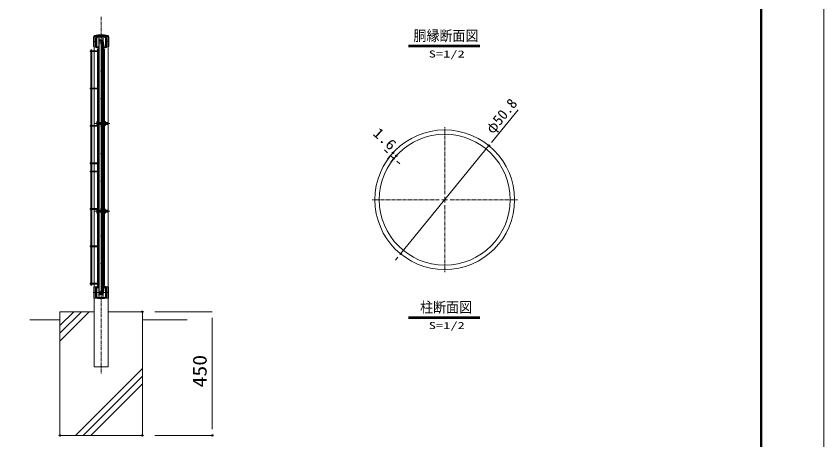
# Model space of a CAD drawing. Units: millimetres, scale not verified, with parts at other scales. Extents: x -3339 to 3343, y -2363 to 2362.
# Drawn here: x 407 to 3343, y -585 to 956 of the extents above; entities that cross this region are included whole.
import ezdxf
from ezdxf.enums import TextEntityAlignment as Align

# ---------------------------------------------------------------- set-up
doc = ezdxf.new("R2010")
doc.units = ezdxf.units.MM
doc.header["$LTSCALE"] = 10
doc.header["$PDMODE"] = 32
doc.header["$PDSIZE"] = 5
for name, pattern in [('USER1', [2, 1.25, -0.25, 0.25, -0.25]), ('USER2', [0.375, 0.25, -0.125]), ('USER3', [1.125, 0.75, -0.125, 0.125, -0.125])]:
    doc.linetypes.add(name, pattern=pattern)
for name, color, linetype, lineweight in [('0-0_寸法', 7, 'Continuous', 13), ('0-1_基礎', 7, 'Continuous', 13), ('0-2_柱', 7, 'Continuous', 13), ('0-4_胴縁', 7, 'Continuous', 13), ('0-5_継手', 7, 'Continuous', 13), ('0-6_0', 7, 'Continuous', 13), ('0-8_押え板', 6, 'Continuous', 13), ('0-9_EXTCNT-LMEC0', 4, 'Continuous', 25), ('0-B_WM', 30, 'Continuous', 13), ('0-C_BN', 4, 'Continuous', 25), ('0-D_マット', 92, 'Continuous', 9), ('0-E_NMメッシュパネル', 8, 'Continuous', 5)]:
    doc.layers.add(name, color=color, linetype=linetype, lineweight=lineweight)
doc.layers.add('0-7_DEFPOINTS', color=7, linetype='Continuous')
doc.styles.add('ＭＳ ゴシック', font='')
doc.styles.get('ＭＳ ゴシック').set_extended_font_data('MS Gothic')

msp = doc.modelspace()

# ---------------------------------------------------------------- linework, layer by layer
at = {"layer": '0-0_寸法', "linetype": 'USER1'}
for p, q in [((716.29, 954.31), (716.29, -344.57)), ((1965.12, 308.41), (1965.12, 552.41)), ((1945.12, 288.41), (1701.12, 288.41)), ((1965.12, 268.41), (1965.12, 24.41)), ((1985.12, 288.41), (2229.12, 288.41))]:
    msp.add_line(p, q, dxfattribs=at)
at = {"layer": '0-0_寸法'}
for p, q in [((2232.32, 615.78), (2135.21, 496.81)), ((1804.51, 91.64), (2125.73, 485.19)), ((1757.11, 459.47), (1745.99, 469.54)), ((1756.74, 436.71), (1768.23, 449.4)), ((1768.23, 449.4), (1780.08, 438.66)), ((1768.59, 425.97), (1780.08, 438.66)), ((1791.2, 428.59), (1802.32, 418.52)), ((1965.12, 278.41), (1965.12, 298.41)), ((1955.12, 288.41), (1975.12, 288.41)), ((1795.02, 80.02), (1785.54, 68.4)), ((911.29, -118.91), (1120.09, -118.91)), ((1120.09, -141.41), (1120.09, -546.41)), ((911.29, -568.91), (1120.09, -568.91))]:
    msp.add_line(p, q, dxfattribs=at)
at = {"layer": '0-1_基礎'}
for p, q in [((566.29, -118.91), (566.29, -568.91)), ((690.89, -118.91), (566.29, -118.91)), ((566.29, -118.91), (566.29, -568.91)), ((690.89, -118.91), (566.29, -118.91)), ((566.29, -169.14), (616.52, -118.91)), ((566.29, -197.43), (644.81, -118.91)), ((566.29, -225.71), (673.09, -118.91)), ((866.29, -118.91), (741.69, -118.91)), ((866.29, -118.91), (741.69, -118.91)), ((566.29, -148.91), (456.45, -148.91)), ((1029.22, -148.91), (866.29, -148.91)), ((622.43, -568.91), (866.29, -325.05)), ((650.71, -568.91), (866.29, -353.33)), ((678.99, -568.91), (866.29, -381.62))]:
    msp.add_line(p, q, dxfattribs=at)
msp.add_lwpolyline([(866.29, -118.91), (866.29, -568.91), (566.29, -568.91)], dxfattribs=at)
msp.add_lwpolyline([(866.29, -118.91), (866.29, -568.91), (566.29, -568.91)], dxfattribs=at)
at = {"layer": '0-2_柱'}
for p, q in [((690.89, 881.09), (690.89, -318.91)), ((741.69, 881.09), (690.89, 881.09))]:
    msp.add_line(p, q, dxfattribs=at)
msp.add_lwpolyline([(741.69, 881.09), (741.69, -318.91), (690.89, -318.91)], dxfattribs=at)
for radius in [254, 238]:
    msp.add_circle((1965.12, 288.41), radius, dxfattribs=at)
at = {"layer": '0-4_胴縁'}
for p, q in [((727.39, 881.09), (705.19, 881.09)), ((698.79, 874.69), (698.79, 845.29)), ((698.79, 872.73), (698.89, 872.73)), ((700.39, 874.69), (700.39, 845.29)), ((700.39, 868.73), (700.49, 868.73)), ((727.39, 879.49), (705.19, 879.49)), ((707.19, 854.59), (707.19, 845.29)), ((707.19, 854.59), (708.79, 854.59)), ((708.79, 854.59), (708.79, 845.29)), ((723.79, 854.59), (723.79, 845.29)), ((725.39, 854.59), (723.79, 854.59)), ((725.39, 854.59), (725.39, 845.29)), ((732.19, 845.29), (732.19, 874.69)), ((733.79, 845.29), (733.79, 874.69)), ((700.99, 844.69), (706.59, 844.69)), ((700.99, 843.09), (706.59, 843.09)), ((725.99, 844.69), (731.59, 844.69)), ((725.99, 843.09), (731.59, 843.09)), ((698.79, -62.51), (698.79, -33.11)), ((700.39, -62.51), (700.39, -33.11)), ((700.39, -56.55), (700.49, -56.55)), ((700.99, -30.91), (706.59, -30.91)), ((700.99, -32.51), (706.59, -32.51)), ((707.19, -42.41), (707.19, -33.11)), ((707.19, -42.41), (708.79, -42.41)), ((708.79, -42.41), (708.79, -33.11)), ((723.79, -42.41), (723.79, -33.11)), ((725.39, -42.41), (723.79, -42.41)), ((725.39, -42.41), (725.39, -33.11)), ((725.99, -30.91), (731.59, -30.91)), ((725.99, -32.51), (731.59, -32.51)), ((732.19, -33.11), (732.19, -62.51)), ((733.79, -33.11), (733.79, -62.51)), ((698.79, -60.55), (698.89, -60.55)), ((727.39, -67.31), (705.19, -67.31)), ((727.39, -68.91), (705.19, -68.91))]:
    msp.add_line(p, q, dxfattribs=at)
for centre, radius, start, end in [((705.19, 874.69), 6.4, 90, 180), ((727.39, 874.69), 6.4, 0, 90), ((705.19, 874.69), 4.8, 90, 180), ((727.39, 874.69), 4.8, 0, 90), ((700.99, 845.29), 2.2, 180, 270), ((700.99, 845.29), 0.6, 180, 270), ((706.59, 845.29), 2.2, 270, 0), ((706.59, 845.29), 0.6, 270, 0), ((725.99, 845.29), 2.2, 180, 270), ((725.99, 845.29), 0.6, 180, 270), ((731.59, 845.29), 2.2, 270, 0), ((731.59, 845.29), 0.6, 270, 0), ((700.99, -33.11), 2.2, 90, 180), ((700.99, -33.11), 0.6, 90, 180), ((706.59, -33.11), 2.2, 0, 90), ((706.59, -33.11), 0.6, 0, 90), ((725.99, -33.11), 2.2, 90, 180), ((725.99, -33.11), 0.6, 90, 180), ((731.59, -33.11), 2.2, 0, 90), ((731.59, -33.11), 0.6, 0, 90), ((705.19, -62.51), 6.4, 180, 270), ((705.19, -62.51), 4.8, 180, 270), ((727.39, -62.51), 6.4, 270, 0), ((727.39, -62.51), 4.8, 270, 0)]:
    msp.add_arc(centre, radius, start, end, dxfattribs=at)
at = {"layer": '0-5_継手'}
for p, q in [((705.54, 884.49), (727.04, 884.49)), ((705.54, 882.89), (727.04, 882.89)), ((688.79, 880.68), (688.79, 845.49)), ((695.94, 874.89), (695.94, 846.09)), ((695.94, 869.49), (697.54, 869.49)), ((695.94, 857.49), (697.54, 857.49)), ((697.54, 874.89), (697.54, 846.09)), ((735.04, 874.89), (735.04, 846.09)), ((736.64, 869.49), (735.04, 869.49)), ((736.64, 857.49), (735.04, 857.49)), ((736.64, 874.89), (736.64, 846.09)), ((743.79, 880.68), (743.79, 845.49)), ((688.79, 845.49), (698.96, 841.77)), ((700.54, 843.09), (708.94, 843.09)), ((700.54, 841.49), (708.94, 841.49)), ((708.94, 843.09), (708.94, 841.49)), ((723.64, 843.09), (723.64, 841.49)), ((723.64, 843.09), (732.04, 843.09)), ((723.64, 841.49), (732.04, 841.49)), ((743.79, 845.49), (733.62, 841.77)), ((689.29, -28.26), (697.37, -28.26)), ((689.29, -28.26), (689.29, -69.76)), ((699.89, -27.51), (708.29, -27.51)), ((699.89, -29.11), (708.29, -29.11)), ((708.29, -27.51), (708.29, -29.11)), ((732.69, -29.11), (724.29, -29.11)), ((743.29, -28.26), (735.21, -28.26)), ((743.29, -28.26), (743.29, -69.76)), ((695.29, -32.11), (695.29, -61.91)), ((696.89, -32.11), (696.89, -61.91)), ((735.69, -32.11), (735.69, -61.91)), ((737.29, -32.11), (737.29, -61.91)), ((689.29, -69.76), (700.38, -69.76)), ((703.89, -68.91), (713.29, -68.91)), ((703.89, -70.51), (713.29, -70.51)), ((713.29, -68.91), (713.29, -70.51)), ((728.69, -68.91), (719.29, -68.91)), ((719.29, -68.91), (719.29, -70.51)), ((728.69, -70.51), (719.29, -70.51)), ((743.29, -69.76), (732.2, -69.76))]:
    msp.add_line(p, q, dxfattribs=at)
at = {"layer": '0-5_継手', "linetype": 'USER3'}
for p, q in [((716.29, 891.69), (716.29, 837.3)), ((716.29, -24.26), (716.29, -73.34)), ((744.58, -49.51), (686.96, -49.51))]:
    msp.add_line(p, q, dxfattribs=at)
at = {"layer": '0-5_継手', "linetype": 'USER2'}
for p, q in [((690.39, 880.68), (690.39, 844.9)), ((742.19, 880.68), (742.19, 844.9)), ((690.89, -28.26), (690.89, -69.76)), ((741.69, -28.26), (741.69, -69.76))]:
    msp.add_line(p, q, dxfattribs=at)
at = {"layer": '0-5_継手', "linetype": 'USER1'}
for p, q in [((692.15, 863.49), (701.58, 863.49)), ((740.43, 863.49), (731, 863.49))]:
    msp.add_line(p, q, dxfattribs=at)
at = {"layer": '0-5_継手'}
msp.add_lwpolyline([(732.69, -27.51), (724.29, -27.51), (724.29, -29.11)], dxfattribs=at)
for centre, radius, start, end in [((693.79, 880.68), 5, 104.23016, 180), ((716.29, 791.96), 96.53, 75.76984, 104.23016), ((705.54, 874.89), 9.6, 90, 180), ((705.54, 874.89), 8, 90, 180), ((727.04, 874.89), 9.6, 0, 90), ((727.04, 874.89), 8, 0, 90), ((738.79, 880.68), 5, 0, 75.76984), ((700.54, 846.09), 4.6, 180, 270), ((700.54, 846.09), 3, 180, 270), ((732.04, 846.09), 3, 270, 0), ((732.04, 846.09), 4.6, 270, 0), ((699.89, -32.11), 4.6, 90, 180), ((699.89, -32.11), 3, 90, 180), ((732.69, -32.11), 4.6, 0, 90), ((732.69, -32.11), 3, 0, 90), ((703.89, -61.91), 8.6, 180, 270), ((703.89, -61.91), 7, 180, 270), ((728.69, -61.91), 8.6, 270, 0), ((728.69, -61.91), 7, 270, 0)]:
    msp.add_arc(centre, radius, start, end, dxfattribs=at)
at = {"layer": '0-5_継手', "linetype": 'USER2'}
for centre, radius, start, end in [((693.79, 880.68), 3.4, 104.23016, 180), ((716.29, 791.96), 94.93, 75.76984, 104.23016), ((738.79, 880.68), 3.4, 0, 75.76984)]:
    msp.add_arc(centre, radius, start, end, dxfattribs=at)
at = {"layer": '0-6_0', "color": 3}
msp.add_lwpolyline([(-3339.2, 2362.41), (3343.3, 2362.41), (3343.3, -2362.59), (-3339.2, -2362.59)], close=True, dxfattribs=at)
at = {"layer": '0-6_0'}
for points in [[(-3114.2, 2221.78), (3118.3, 2221.78), (3118.3, -2221.97), (-3114.2, -2221.97)], [(-3112.79, 2220.38), (3116.9, 2220.38), (3116.9, -2220.56), (-3112.79, -2220.56)], [(-3111.39, 2218.97), (3115.49, 2218.97), (3115.49, -2219.15), (-3111.39, -2219.15)], [(-3109.98, 2217.56), (3114.08, 2217.56), (3114.08, -2217.75), (-3109.98, -2217.75)], [(-3108.57, 2216.16), (3112.68, 2216.16), (3112.68, -2216.34), (-3108.57, -2216.34)]]:
    msp.add_lwpolyline(points, close=True, dxfattribs=at)
at = {"layer": '0-7_DEFPOINTS'}
for p in [(2125.73, 485.19), (1776.88, 458.95), (1780.08, 438.66), (1788.73, 448.21), (1804.51, 91.64), (866.29, -118.91), (566.29, -568.91), (866.29, -568.91), (1120.09, -568.91)]:
    msp.add_point(p, dxfattribs=at)
at = {"layer": '0-8_押え板'}
for p, q in [((707.19, 876.09), (708.79, 876.09)), ((707.19, 876.09), (707.19, 836.09)), ((708.79, 876.09), (708.79, -63.91)), ((722.19, 876.09), (722.19, -63.91)), ((723.79, 876.09), (722.19, 876.09)), ((723.79, 876.09), (723.79, 836.09)), ((702.79, 836.09), (702.79, -23.91)), ((702.79, 836.09), (708.79, 836.09)), ((728.19, 836.09), (722.19, 836.09)), ((728.19, 836.09), (728.19, -23.91)), ((702.79, -23.91), (708.79, -23.91)), ((707.19, -23.91), (707.19, -63.91)), ((728.19, -23.91), (722.19, -23.91)), ((723.79, -23.91), (723.79, -63.91)), ((707.19, -63.91), (708.79, -63.91)), ((723.79, -63.91), (722.19, -63.91))]:
    msp.add_line(p, q, dxfattribs=at)
at = {"layer": '0-9_EXTCNT-LMEC0'}
for p, q in [((1832.84, 850.38), (2092.29, 850.38)), ((1832.84, 845.71), (2092.29, 845.71)), ((1832.84, -137.56), (2092.29, -137.56)), ((1832.84, -142.23), (2092.29, -142.23))]:
    msp.add_line(p, q, dxfattribs=at)
at = {"layer": '0-B_WM'}
for p, q in [((703.99, 830.69), (677.19, 830.69)), ((703.99, 827.49), (677.19, 827.49)), ((678.79, 834.09), (678.79, -21.91)), ((678.79, 834.09), (681.99, 834.09)), ((681.99, 834.09), (681.99, -21.91)), ((705.59, -21.91), (705.59, 834.09)), ((708.79, 834.09), (705.59, 834.09)), ((708.79, -21.91), (708.79, 834.09)), ((703.99, 694.69), (677.19, 694.69)), ((703.99, 691.49), (677.19, 691.49)), ((703.99, 558.69), (677.19, 558.69)), ((703.99, 555.49), (677.19, 555.49)), ((703.99, 422.69), (677.19, 422.69)), ((703.99, 419.49), (677.19, 419.49)), ((703.99, 392.69), (677.19, 392.69)), ((703.99, 389.49), (677.19, 389.49)), ((703.99, 256.69), (677.19, 256.69)), ((703.99, 253.49), (677.19, 253.49)), ((703.99, 120.69), (677.19, 120.69)), ((703.99, 117.49), (677.19, 117.49)), ((703.99, -15.31), (677.19, -15.31)), ((703.99, -15.31), (677.19, -15.31)), ((703.99, -18.51), (677.19, -18.51)), ((703.99, -18.51), (677.19, -18.51)), ((678.79, -21.91), (681.99, -21.91)), ((705.59, -21.91), (708.79, -21.91))]:
    msp.add_line(p, q, dxfattribs=at)
for centre in [(703.99, 829.09), (703.99, 693.09), (703.99, 557.09), (703.99, 421.09), (703.99, 391.09), (703.99, 255.09), (703.99, 119.09), (703.99, -16.91), (703.99, -16.91)]:
    msp.add_circle(centre, 1.6, dxfattribs=at)
for centre in [(677.19, 829.09), (677.19, 693.09), (677.19, 557.09), (677.19, 421.09), (677.19, 391.09), (677.19, 255.09), (677.19, 119.09), (677.19, -16.91), (677.19, -16.91)]:
    msp.add_arc(centre, 1.6, 90, 270, dxfattribs=at)
at = {"layer": '0-C_BN', "linetype": 'USER3', "lineweight": 13}
for p, q in [((692.08, 565.83), (747.66, 565.83)), ((692.18, 246.59), (747.75, 246.59))]:
    msp.add_line(p, q, dxfattribs=at)
at = {"layer": '0-C_BN', "lineweight": 13}
for p, q in [((700.09, 572.33), (700.67, 573.33)), ((700.09, 572.33), (700.09, 559.33)), ((700.09, 559.33), (700.67, 558.33)), ((700.67, 573.33), (705.59, 573.33)), ((700.67, 569.57), (705.59, 569.57)), ((700.67, 562.08), (705.59, 562.08)), ((700.67, 558.33), (705.59, 558.33)), ((707.19, 573.83), (705.59, 573.83)), ((705.59, 573.83), (705.59, 557.83)), ((705.59, 573.33), (705.59, 558.33)), ((705.59, 573.33), (705.59, 558.33)), ((705.59, 569.83), (739.89, 569.83)), ((705.59, 561.83), (739.89, 561.83)), ((708.49, 569.83), (706.72, 569.13)), ((706.72, 569.83), (706.72, 561.83)), ((706.72, 569.13), (740.59, 569.13)), ((708.49, 561.83), (706.72, 562.53)), ((706.72, 562.53), (740.59, 562.53)), ((707.19, 573.83), (707.19, 557.83)), ((725.39, 573.83), (723.79, 573.83)), ((723.79, 573.83), (723.79, 557.83)), ((725.39, 573.83), (725.39, 557.83)), ((725.39, 573.33), (731.19, 573.33)), ((725.39, 573.33), (725.39, 558.33)), ((725.39, 569.58), (731.19, 569.58)), ((725.39, 562.08), (731.19, 562.08)), ((725.39, 558.33), (731.19, 558.33)), ((731.89, 571.6), (731.89, 560.06)), ((737.44, 565.83), (739.34, 565.83)), ((740.59, 569.13), (739.89, 569.83)), ((739.89, 569.83), (739.89, 561.83)), ((739.89, 561.83), (740.59, 562.53)), ((740.59, 569.13), (740.59, 562.53)), ((707.19, 557.83), (705.59, 557.83)), ((725.39, 557.83), (723.79, 557.83)), ((700.19, 253.09), (700.76, 254.09)), ((700.19, 253.09), (700.19, 240.09)), ((700.19, 240.09), (700.76, 239.09)), ((700.76, 254.09), (705.69, 254.09)), ((700.76, 250.34), (705.69, 250.34)), ((700.76, 242.85), (705.69, 242.85)), ((700.76, 239.09), (705.69, 239.09)), ((707.29, 254.59), (705.69, 254.59)), ((705.69, 254.59), (705.69, 238.59)), ((705.69, 254.09), (705.69, 239.09)), ((705.69, 254.09), (705.69, 239.09)), ((705.69, 250.59), (739.99, 250.59)), ((705.69, 242.59), (739.99, 242.59)), ((707.29, 238.59), (705.69, 238.59)), ((708.59, 250.59), (706.82, 249.89)), ((706.82, 250.59), (706.82, 242.59)), ((706.82, 249.89), (740.69, 249.89)), ((708.59, 242.59), (706.82, 243.29)), ((706.82, 243.29), (740.69, 243.29)), ((707.29, 254.59), (707.29, 238.59)), ((725.49, 254.59), (723.89, 254.59)), ((723.89, 254.59), (723.89, 238.59)), ((725.49, 238.59), (723.89, 238.59)), ((725.49, 254.59), (725.49, 238.59)), ((725.49, 254.09), (731.29, 254.09)), ((725.49, 254.09), (725.49, 239.09)), ((725.49, 250.34), (731.29, 250.34)), ((725.49, 242.84), (731.29, 242.84)), ((725.49, 239.09), (731.29, 239.09)), ((731.99, 252.37), (731.99, 240.83)), ((737.54, 246.59), (739.43, 246.59)), ((740.69, 249.89), (739.99, 250.59)), ((739.99, 250.59), (739.99, 242.59)), ((739.99, 242.59), (740.69, 243.29)), ((740.69, 249.89), (740.69, 243.29))]:
    msp.add_line(p, q, dxfattribs=at)
for centre, radius, start, end in [((703.43, 571.45), 3.34, 145.79454, 214.20546), ((712.54, 565.83), 12.45, 162.48215, 197.51785), ((703.43, 560.2), 3.34, 145.79454, 214.20546), ((729.05, 571.45), 2.85, 318.83491, 41.16509), ((721.5, 565.83), 10.39, 338.85295, 21.14705), ((729.04, 560.2), 2.85, 318.86505, 41.13495), ((703.52, 252.22), 3.34, 145.79454, 214.20546), ((712.63, 246.59), 12.45, 162.48215, 197.51785), ((703.52, 240.97), 3.34, 145.79454, 214.20546), ((729.14, 252.22), 2.85, 318.83491, 41.16509), ((721.59, 246.59), 10.39, 338.85295, 21.14705), ((729.14, 240.97), 2.85, 318.86505, 41.13495)]:
    msp.add_arc(centre, radius, start, end, dxfattribs=at)
at = {"layer": '0-D_マット'}
for p, q in [((708.79, -46.91), (708.79, 859.09)), ((708.79, 859.09), (715.79, 859.09)), ((715.79, -46.91), (715.79, 859.09)), ((708.79, -46.91), (715.79, -46.91))]:
    msp.add_line(p, q, dxfattribs=at)
at = {"layer": '0-E_NMメッシュパネル', "lineweight": 25}
for p, q in [((717.79, 869.09), (709.79, 869.09)), ((709.79, 869.09), (709.79, 865.09)), ((717.79, 865.09), (709.79, 865.09)), ((719.79, 863.09), (719.79, -50.91)), ((723.79, 863.09), (723.79, -50.91)), ((717.79, -52.91), (709.79, -52.91)), ((709.79, -52.91), (709.79, -56.91)), ((717.79, -56.91), (709.79, -56.91))]:
    msp.add_line(p, q, dxfattribs=at)
for centre in [(717.79, 856.09), (717.79, 756.09), (717.79, 656.09), (717.79, 556.09), (717.79, 456.09), (717.79, 356.09), (717.79, 256.09), (717.79, 256.09), (717.79, 156.09), (717.79, 56.09), (717.79, -43.91)]:
    msp.add_circle(centre, 2, dxfattribs=at)
for centre, radius, start, end in [((717.79, 863.09), 6, 0, 90), ((717.79, 863.09), 2, 0, 90), ((717.79, -50.91), 6, 270, 0), ((717.79, -50.91), 2, 270, 0)]:
    msp.add_arc(centre, radius, start, end, dxfattribs=at)

# ---------------------------------------------------------------- texts
at = {"layer": '0-0_寸法', "style": 'ＭＳ ゴシック'}
msp.add_text('φ50.8', height=38.48, rotation=50.778, dxfattribs=at).set_placement((2149.01, 517.82), align=Align.BOTTOM_LEFT)
at = {"layer": '0-0_寸法', "style": 'ＭＳ ゴシック', "width": 1.15}
for s, height, rotation, p in [('1.6', 38.49, 317.825, (1693.18, 517.62)), ('450', 50.51, 90, (1114.8, -394.54))]:
    msp.add_text(s, height=height, rotation=rotation, dxfattribs=at).set_placement(p, align=Align.BOTTOM_LEFT)
at = {"layer": '0-9_EXTCNT-LMEC0', "style": 'ＭＳ ゴシック'}
for s, height, width, p in [('胴縁断面図', 38.49, 0.9, (1851.43, 854.31)), ('S=1/2', 25.66, 1.5, (1906.99, 798.15)), ('柱断面図', 38.49, 0.9, (1875.43, -133.63)), ('S=1/2', 25.66, 1.5, (1906.99, -189.79))]:
    msp.add_text(s, height=height, dxfattribs=dict(at, width=width)).set_placement(p, align=Align.BOTTOM_LEFT)

doc.saveas('drawing.dxf')
